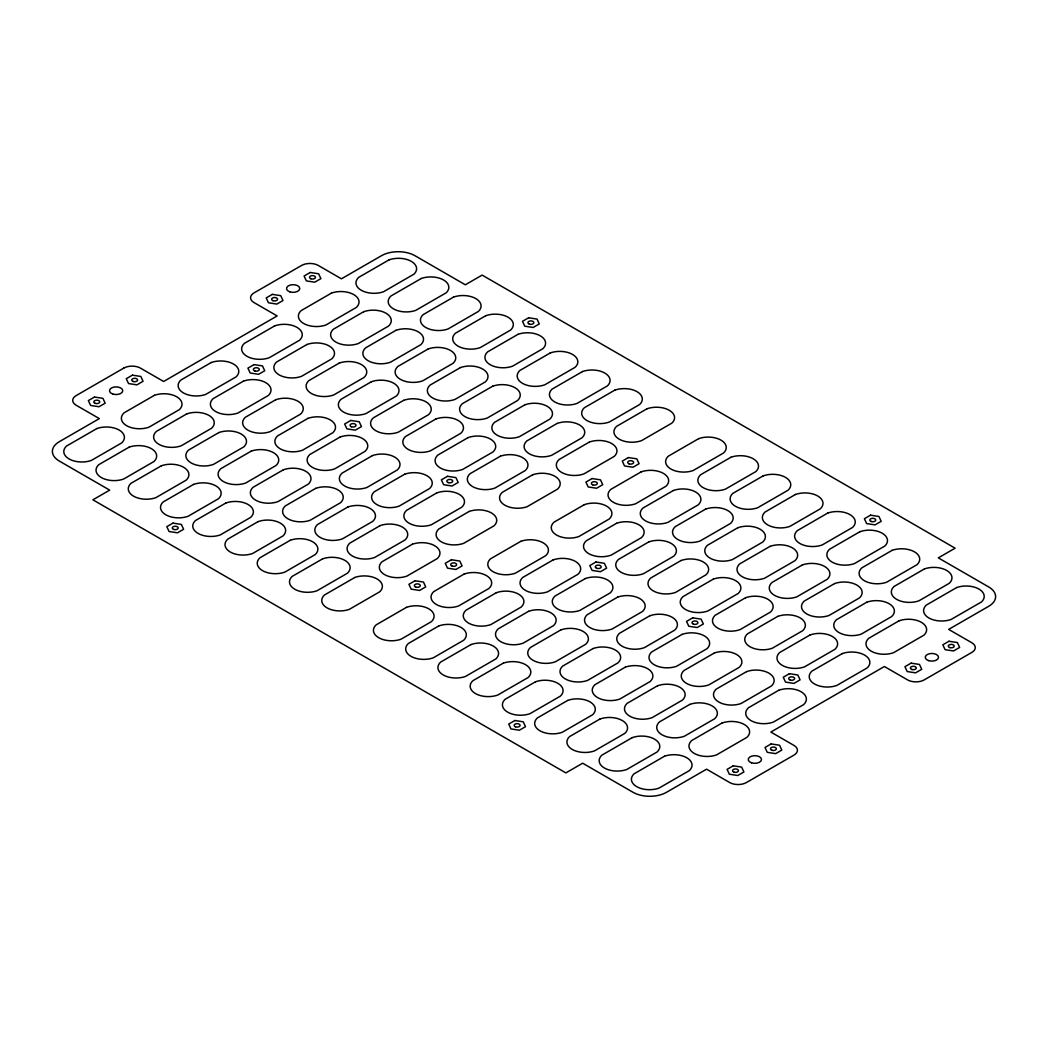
<?xml version="1.0" encoding="UTF-8"?>
<svg xmlns="http://www.w3.org/2000/svg" width="1048" height="1048" viewBox="0 0 1048 1048"><rect width="100%" height="100%" fill="white"/><g stroke="black" fill="none" stroke-linecap="round" stroke-linejoin="round"><path stroke-width="1.5" d="M123.716 368.136L76.203 395.568A11.869 6.851 0 0 0 76.203 405.262L99.324 418.597L59.33 441.693A23.737 13.703 0 0 0 59.33 461.068L109.686 490.137L92.892 499.817L565.881 772.9L582.662 763.206L633.005 792.275A23.737 13.703 0 0 0 666.567 792.275L706.562 769.18L729.67 782.529A11.869 6.851 0 0 0 746.451 782.529L793.965 755.097A11.869 6.851 0 0 0 793.965 745.416L770.843 732.067L884.381 666.515L907.503 679.864A11.869 6.851 0 0 0 924.284 679.864L971.797 652.432A11.869 6.851 0 0 0 971.797 642.738L948.676 629.403L988.67 606.307A23.737 13.703 0 0 0 988.67 586.932L938.314 557.864L955.108 548.183L482.119 275.1L465.338 284.794L414.995 255.725A23.737 13.703 0 0 0 381.433 255.725L341.438 278.82L318.33 265.471A11.869 6.851 0 0 0 301.549 265.471L254.035 292.903A11.869 6.851 0 0 0 254.035 302.584L277.157 315.933L163.619 381.485L140.498 368.136A11.869 6.851 0 0 0 123.716 368.136M94.503 397.035L88.36 400.585L90.613 405.445L99.01 406.742L105.167 403.192L102.914 398.345L94.503 397.035M132.415 375.158L126.271 378.708L128.511 383.555L136.921 384.852L143.065 381.302L140.812 376.455L132.415 375.158M272.336 294.37L266.192 297.92L268.445 302.767L276.842 304.077L282.986 300.527L280.746 295.667L272.336 294.37M310.247 272.48L304.09 276.03L306.344 280.89L314.754 282.187L320.898 278.637L318.644 273.79L310.247 272.48M96.861 428.553L66.496 446.081A18.065 10.428 0 0 0 69.076 458.945A18.065 10.428 0 0 0 91.346 460.439L121.725 442.898A18.065 10.428 0 0 0 119.131 430.047A18.065 10.428 0 0 0 96.861 428.553M154.436 395.306L124.07 412.833A18.065 10.428 0 0 0 126.664 425.698A18.065 10.428 0 0 0 148.934 427.191L179.3 409.663A18.065 10.428 0 0 0 176.719 396.799A18.065 10.428 0 0 0 154.436 395.306M211.211 362.529L180.846 380.057A18.065 10.428 0 0 0 183.426 392.921A18.065 10.428 0 0 0 205.696 394.415L236.075 376.887A18.065 10.428 0 0 0 233.481 364.023A18.065 10.428 0 0 0 211.211 362.529M274.694 325.876L244.328 343.416A18.065 10.428 0 0 0 246.909 356.268A18.065 10.428 0 0 0 269.179 357.761L299.558 340.233A18.065 10.428 0 0 0 296.964 327.369A18.065 10.428 0 0 0 274.694 325.876M331.456 293.099L301.09 310.64A18.065 10.428 0 0 0 303.671 323.491A18.065 10.428 0 0 0 325.954 324.985L356.32 307.457A18.065 10.428 0 0 0 353.739 294.593A18.065 10.428 0 0 0 331.456 293.099M389.044 259.865L358.665 277.392A18.065 10.428 0 0 0 361.259 290.257A18.065 10.428 0 0 0 383.529 291.75L413.894 274.209A18.065 10.428 0 0 0 411.314 261.358A18.065 10.428 0 0 0 389.044 259.865M254.061 364.599L247.918 368.149L250.171 373.009L258.568 374.306L264.725 370.756L262.472 365.909L254.061 364.599M129.101 447.169L98.735 464.696A18.065 10.428 0 0 0 101.328 477.561A18.065 10.428 0 0 0 123.599 479.054L153.964 461.513A18.065 10.428 0 0 0 151.384 448.662A18.065 10.428 0 0 0 129.101 447.169M186.688 413.921L156.322 431.449A18.065 10.428 0 0 0 158.903 444.313A18.065 10.428 0 0 0 181.173 445.806L211.552 428.278A18.065 10.428 0 0 0 208.958 415.414A18.065 10.428 0 0 0 186.688 413.921M243.45 381.144L213.085 398.685A18.065 10.428 0 0 0 215.665 411.536A18.065 10.428 0 0 0 237.948 413.03L268.314 395.502A18.065 10.428 0 0 0 265.733 382.638A18.065 10.428 0 0 0 243.45 381.144M306.933 344.491L276.567 362.032A18.065 10.428 0 0 0 279.148 374.883A18.065 10.428 0 0 0 301.431 376.376L331.797 358.848A18.065 10.428 0 0 0 329.203 345.984A18.065 10.428 0 0 0 306.933 344.491M363.708 311.714L333.329 329.255A18.065 10.428 0 0 0 335.923 342.106A18.065 10.428 0 0 0 358.193 343.6L388.559 326.072A18.065 10.428 0 0 0 385.978 313.208A18.065 10.428 0 0 0 363.708 311.714M421.283 278.48L390.917 296.008A18.065 10.428 0 0 0 393.498 308.872A18.065 10.428 0 0 0 415.768 310.365L446.147 292.824A18.065 10.428 0 0 0 443.553 279.973A18.065 10.428 0 0 0 421.283 278.48M161.353 465.784L130.987 483.311A18.065 10.428 0 0 0 133.568 496.176A18.065 10.428 0 0 0 155.838 497.669L186.203 480.128A18.065 10.428 0 0 0 183.623 467.277A18.065 10.428 0 0 0 161.353 465.784M218.927 432.536L188.561 450.064A18.065 10.428 0 0 0 191.142 462.928A18.065 10.428 0 0 0 213.425 464.421L243.791 446.893A18.065 10.428 0 0 0 241.197 434.029A18.065 10.428 0 0 0 218.927 432.536M275.703 399.76L245.324 417.301A18.065 10.428 0 0 0 247.918 430.152A18.065 10.428 0 0 0 270.188 431.645L300.553 414.117A18.065 10.428 0 0 0 297.973 401.253A18.065 10.428 0 0 0 275.703 399.76M339.185 363.106L308.806 380.647A18.065 10.428 0 0 0 311.4 393.498A18.065 10.428 0 0 0 333.67 394.991L364.036 377.463A18.065 10.428 0 0 0 361.455 364.599A18.065 10.428 0 0 0 339.185 363.106M395.947 330.33L365.582 347.871A18.065 10.428 0 0 0 368.162 360.735A18.065 10.428 0 0 0 390.432 362.228L420.811 344.687A18.065 10.428 0 0 0 418.218 331.823A18.065 10.428 0 0 0 395.947 330.33M453.522 297.095L423.156 314.623A18.065 10.428 0 0 0 425.75 327.487A18.065 10.428 0 0 0 448.02 328.98L478.386 311.439A18.065 10.428 0 0 0 475.805 298.588A18.065 10.428 0 0 0 453.522 297.095M193.592 484.399L163.226 501.926A18.065 10.428 0 0 0 165.807 514.791A18.065 10.428 0 0 0 188.09 516.284L218.456 498.743A18.065 10.428 0 0 0 215.862 485.892A18.065 10.428 0 0 0 193.592 484.399M251.179 451.151L220.801 468.692A18.065 10.428 0 0 0 223.394 481.543A18.065 10.428 0 0 0 245.664 483.036L276.03 465.509A18.065 10.428 0 0 0 273.449 452.644A18.065 10.428 0 0 0 251.179 451.151M307.942 418.375L277.576 435.916A18.065 10.428 0 0 0 280.157 448.767A18.065 10.428 0 0 0 302.427 450.26L332.806 432.732A18.065 10.428 0 0 0 330.212 419.868A18.065 10.428 0 0 0 307.942 418.375M371.424 381.721L341.059 399.262A18.065 10.428 0 0 0 343.639 412.113A18.065 10.428 0 0 0 365.909 413.606L396.288 396.079A18.065 10.428 0 0 0 393.694 383.214A18.065 10.428 0 0 0 371.424 381.721M428.187 348.958L397.821 366.486A18.065 10.428 0 0 0 400.415 379.35A18.065 10.428 0 0 0 422.685 380.843L453.05 363.302A18.065 10.428 0 0 0 450.47 350.451A18.065 10.428 0 0 0 428.187 348.958M485.774 315.71L455.408 333.238A18.065 10.428 0 0 0 457.989 346.102A18.065 10.428 0 0 0 480.259 347.595L510.625 330.055A18.065 10.428 0 0 0 508.044 317.203A18.065 10.428 0 0 0 485.774 315.71M172.972 523.122L166.815 526.672L169.069 531.519L177.466 532.816L183.623 529.266L181.369 524.419L172.972 523.122M350.805 420.458L344.648 424.008L346.901 428.855L355.298 430.152L361.455 426.601L359.202 421.755L350.805 420.458M528.624 317.78L522.48 321.33L524.734 326.19L533.131 327.487L539.275 323.937L537.034 319.077L528.624 317.78M225.844 503.014L195.465 520.542A18.065 10.428 0 0 0 198.059 533.406A18.065 10.428 0 0 0 220.329 534.899L250.695 517.358A18.065 10.428 0 0 0 248.114 504.507A18.065 10.428 0 0 0 225.844 503.014M283.418 469.766L253.053 487.307A18.065 10.428 0 0 0 255.633 500.158A18.065 10.428 0 0 0 277.903 501.651L308.282 484.124A18.065 10.428 0 0 0 305.689 471.259A18.065 10.428 0 0 0 283.418 469.766M340.181 436.99L309.815 454.531A18.065 10.428 0 0 0 312.409 467.382A18.065 10.428 0 0 0 334.679 468.875L365.045 451.347A18.065 10.428 0 0 0 362.464 438.483A18.065 10.428 0 0 0 340.181 436.99M403.663 400.336L373.298 417.877A18.065 10.428 0 0 0 375.878 430.741A18.065 10.428 0 0 0 398.161 432.235L428.527 414.694A18.065 10.428 0 0 0 425.947 401.829A18.065 10.428 0 0 0 403.663 400.336M460.439 367.573L430.06 385.101A18.065 10.428 0 0 0 432.654 397.965A18.065 10.428 0 0 0 454.924 399.458L485.29 381.917A18.065 10.428 0 0 0 482.709 369.066A18.065 10.428 0 0 0 460.439 367.573M518.013 334.325L487.648 351.853A18.065 10.428 0 0 0 490.228 364.717A18.065 10.428 0 0 0 512.511 366.211L542.877 348.683A18.065 10.428 0 0 0 540.283 335.819A18.065 10.428 0 0 0 518.013 334.325M258.083 521.629L227.717 539.157A18.065 10.428 0 0 0 230.298 552.021A18.065 10.428 0 0 0 252.568 553.514L282.947 535.973A18.065 10.428 0 0 0 280.353 523.122A18.065 10.428 0 0 0 258.083 521.629M315.658 488.381L285.292 505.922A18.065 10.428 0 0 0 287.873 518.773A18.065 10.428 0 0 0 310.156 520.266L340.521 502.739A18.065 10.428 0 0 0 337.941 489.875A18.065 10.428 0 0 0 315.658 488.381M372.433 455.605L342.054 473.146A18.065 10.428 0 0 0 344.648 485.997A18.065 10.428 0 0 0 366.918 487.49L397.284 469.963A18.065 10.428 0 0 0 394.703 457.098A18.065 10.428 0 0 0 372.433 455.605M435.916 418.964L405.537 436.492A18.065 10.428 0 0 0 408.131 449.356A18.065 10.428 0 0 0 430.401 450.85L460.766 433.309A18.065 10.428 0 0 0 458.186 420.458A18.065 10.428 0 0 0 435.916 418.964M492.678 386.188L462.312 403.716A18.065 10.428 0 0 0 464.893 416.58A18.065 10.428 0 0 0 487.176 418.073L517.542 400.533A18.065 10.428 0 0 0 514.948 387.681A18.065 10.428 0 0 0 492.678 386.188M550.266 352.94L519.887 370.468A18.065 10.428 0 0 0 522.48 383.332A18.065 10.428 0 0 0 544.75 384.826L575.116 367.298A18.065 10.428 0 0 0 572.536 354.434A18.065 10.428 0 0 0 550.266 352.94M290.322 540.244L259.956 557.772A18.065 10.428 0 0 0 262.537 570.636A18.065 10.428 0 0 0 284.82 572.129L315.186 554.602A18.065 10.428 0 0 0 312.592 541.737A18.065 10.428 0 0 0 290.322 540.244M347.91 506.996L317.531 524.537A18.065 10.428 0 0 0 320.125 537.388A18.065 10.428 0 0 0 342.395 538.882L372.761 521.354A18.065 10.428 0 0 0 370.18 508.49A18.065 10.428 0 0 0 347.91 506.996M404.672 474.22L374.306 491.761A18.065 10.428 0 0 0 376.887 504.612A18.065 10.428 0 0 0 399.17 506.105L429.536 488.578A18.065 10.428 0 0 0 426.942 475.713A18.065 10.428 0 0 0 404.672 474.22M468.155 437.579L437.789 455.107A18.065 10.428 0 0 0 440.37 467.971A18.065 10.428 0 0 0 462.64 469.465L493.019 451.924A18.065 10.428 0 0 0 490.425 439.073A18.065 10.428 0 0 0 468.155 437.579M524.917 404.803L494.551 422.331A18.065 10.428 0 0 0 497.145 435.195A18.065 10.428 0 0 0 519.415 436.689L549.781 419.148A18.065 10.428 0 0 0 547.2 406.296A18.065 10.428 0 0 0 524.917 404.803M582.505 371.555L552.139 389.083A18.065 10.428 0 0 0 554.72 401.947A18.065 10.428 0 0 0 576.99 403.441L607.368 385.913A18.065 10.428 0 0 0 604.775 373.049A18.065 10.428 0 0 0 582.505 371.555M447.535 476.303L441.378 479.853L443.631 484.7L452.029 485.997L458.186 482.447L455.932 477.6L447.535 476.303M322.574 558.859L292.196 576.387A18.065 10.428 0 0 0 294.789 589.251A18.065 10.428 0 0 0 317.059 590.745L347.425 573.217A18.065 10.428 0 0 0 344.844 560.353A18.065 10.428 0 0 0 322.574 558.859M380.149 525.611L349.783 543.152A18.065 10.428 0 0 0 352.364 556.003A18.065 10.428 0 0 0 374.634 557.497L405.013 539.969A18.065 10.428 0 0 0 402.419 527.105A18.065 10.428 0 0 0 380.149 525.611M436.911 492.835L406.545 510.376A18.065 10.428 0 0 0 409.139 523.227A18.065 10.428 0 0 0 431.409 524.721L461.775 507.193A18.065 10.428 0 0 0 459.194 494.329A18.065 10.428 0 0 0 436.911 492.835M500.394 456.194L470.028 473.722A18.065 10.428 0 0 0 472.622 486.586A18.065 10.428 0 0 0 494.892 488.08L525.258 470.539A18.065 10.428 0 0 0 522.677 457.688A18.065 10.428 0 0 0 500.394 456.194M557.169 423.418L526.803 440.946A18.065 10.428 0 0 0 529.384 453.81A18.065 10.428 0 0 0 551.654 455.304L582.033 437.763A18.065 10.428 0 0 0 579.439 424.912A18.065 10.428 0 0 0 557.169 423.418M614.744 390.17L584.378 407.711A18.065 10.428 0 0 0 586.959 420.562A18.065 10.428 0 0 0 609.242 422.056L639.608 404.528A18.065 10.428 0 0 0 637.014 391.664A18.065 10.428 0 0 0 614.744 390.17M354.814 577.474L324.448 595.002A18.065 10.428 0 0 0 327.028 607.866A18.065 10.428 0 0 0 349.298 609.36L379.677 591.832A18.065 10.428 0 0 0 377.084 578.968A18.065 10.428 0 0 0 354.814 577.474M412.388 544.226L382.022 561.767A18.065 10.428 0 0 0 384.616 574.618A18.065 10.428 0 0 0 406.886 576.112L437.252 558.584A18.065 10.428 0 0 0 434.671 545.72A18.065 10.428 0 0 0 412.388 544.226M469.163 511.45L438.798 528.991A18.065 10.428 0 0 0 441.378 541.855A18.065 10.428 0 0 0 463.648 543.349L494.027 525.808A18.065 10.428 0 0 0 491.433 512.944A18.065 10.428 0 0 0 469.163 511.45M532.646 474.81L502.267 492.337A18.065 10.428 0 0 0 504.861 505.202A18.065 10.428 0 0 0 527.131 506.695L557.497 489.154A18.065 10.428 0 0 0 554.916 476.303A18.065 10.428 0 0 0 532.646 474.81M589.408 442.033L559.043 459.561A18.065 10.428 0 0 0 561.623 472.425A18.065 10.428 0 0 0 583.906 473.919L614.272 456.378A18.065 10.428 0 0 0 611.678 443.527A18.065 10.428 0 0 0 589.408 442.033M646.996 408.786L616.617 426.326A18.065 10.428 0 0 0 619.211 439.178A18.065 10.428 0 0 0 641.481 440.671L671.847 423.143A18.065 10.428 0 0 0 669.266 410.279A18.065 10.428 0 0 0 646.996 408.786M415.06 580.749L408.916 584.299L411.157 589.146L419.567 590.443L425.711 586.893L423.458 582.046L415.06 580.749M451.413 559.75L445.269 563.3L447.522 568.16L455.919 569.457L462.076 565.907L459.823 561.06L451.413 559.75M592.081 478.543L585.924 482.093L588.177 486.94L596.587 488.25L602.731 484.7L600.478 479.84L592.081 478.543M628.433 457.557L622.289 461.107L624.543 465.954L632.94 467.251L639.084 463.701L636.843 458.854L628.433 457.557M406.519 607.329L376.153 624.857A18.065 10.428 0 0 0 378.734 637.721A18.065 10.428 0 0 0 401.004 639.215L431.383 621.674A18.065 10.428 0 0 0 428.789 608.822A18.065 10.428 0 0 0 406.519 607.329M464.094 574.081L433.728 591.622A18.065 10.428 0 0 0 436.322 604.473A18.065 10.428 0 0 0 458.592 605.967L488.958 588.439A18.065 10.428 0 0 0 486.377 575.575A18.065 10.428 0 0 0 464.094 574.081M520.869 541.305L490.503 558.846A18.065 10.428 0 0 0 493.084 571.697A18.065 10.428 0 0 0 515.354 573.191L545.733 555.663A18.065 10.428 0 0 0 543.139 542.799A18.065 10.428 0 0 0 520.869 541.305M584.352 504.651L553.973 522.192A18.065 10.428 0 0 0 556.567 535.056A18.065 10.428 0 0 0 578.837 536.55L609.202 519.009A18.065 10.428 0 0 0 606.622 506.145A18.065 10.428 0 0 0 584.352 504.651M641.114 471.888L610.748 489.416A18.065 10.428 0 0 0 613.329 502.28A18.065 10.428 0 0 0 635.612 503.774L665.978 486.233A18.065 10.428 0 0 0 663.384 473.382A18.065 10.428 0 0 0 641.114 471.888M698.702 438.64L668.323 456.168A18.065 10.428 0 0 0 670.917 469.032A18.065 10.428 0 0 0 693.187 470.526L723.552 452.998A18.065 10.428 0 0 0 720.972 440.134A18.065 10.428 0 0 0 698.702 438.64M438.758 625.944L408.393 643.472A18.065 10.428 0 0 0 410.986 656.336A18.065 10.428 0 0 0 433.256 657.83L463.622 640.289A18.065 10.428 0 0 0 461.041 627.438A18.065 10.428 0 0 0 438.758 625.944M496.346 592.696L465.967 610.237A18.065 10.428 0 0 0 468.561 623.088A18.065 10.428 0 0 0 490.831 624.582L521.197 607.054A18.065 10.428 0 0 0 518.616 594.19A18.065 10.428 0 0 0 496.346 592.696M553.108 559.92L522.742 577.461A18.065 10.428 0 0 0 525.323 590.312A18.065 10.428 0 0 0 547.606 591.806L577.972 574.278A18.065 10.428 0 0 0 575.378 561.414A18.065 10.428 0 0 0 553.108 559.92M616.591 523.279L586.225 540.807A18.065 10.428 0 0 0 588.806 553.672A18.065 10.428 0 0 0 611.089 555.165L641.455 537.624A18.065 10.428 0 0 0 638.861 524.773A18.065 10.428 0 0 0 616.591 523.279M673.366 490.503L642.987 508.031A18.065 10.428 0 0 0 645.581 520.895A18.065 10.428 0 0 0 667.851 522.389L698.217 504.848A18.065 10.428 0 0 0 695.636 491.997A18.065 10.428 0 0 0 673.366 490.503M730.941 457.256L700.575 474.783A18.065 10.428 0 0 0 703.156 487.648A18.065 10.428 0 0 0 725.426 489.141L755.805 471.613A18.065 10.428 0 0 0 753.211 458.749A18.065 10.428 0 0 0 730.941 457.256M595.971 562.003L589.814 565.553L592.068 570.4L600.465 571.697L606.622 568.147L604.369 563.3L595.971 562.003M471.011 644.559L440.632 662.087A18.065 10.428 0 0 0 443.225 674.951A18.065 10.428 0 0 0 465.495 676.445L495.861 658.917A18.065 10.428 0 0 0 493.281 646.053A18.065 10.428 0 0 0 471.011 644.559M528.585 611.312L498.219 628.852A18.065 10.428 0 0 0 500.8 641.704A18.065 10.428 0 0 0 523.083 643.197L553.449 625.669A18.065 10.428 0 0 0 550.855 612.805A18.065 10.428 0 0 0 528.585 611.312M585.36 578.535L554.981 596.076A18.065 10.428 0 0 0 557.575 608.927A18.065 10.428 0 0 0 579.845 610.421L610.211 592.893A18.065 10.428 0 0 0 607.63 580.029A18.065 10.428 0 0 0 585.36 578.535M648.83 541.895L618.464 559.422A18.065 10.428 0 0 0 621.058 572.287A18.065 10.428 0 0 0 643.328 573.78L673.694 556.239A18.065 10.428 0 0 0 671.113 543.388A18.065 10.428 0 0 0 648.83 541.895M705.605 509.118L675.24 526.646A18.065 10.428 0 0 0 677.82 539.51A18.065 10.428 0 0 0 700.09 541.004L730.469 523.463A18.065 10.428 0 0 0 727.875 510.612A18.065 10.428 0 0 0 705.605 509.118M763.18 475.871L732.814 493.398A18.065 10.428 0 0 0 735.408 506.263A18.065 10.428 0 0 0 757.678 507.756L788.044 490.228A18.065 10.428 0 0 0 785.463 477.364A18.065 10.428 0 0 0 763.18 475.871M503.25 663.174L472.884 680.702A18.065 10.428 0 0 0 475.464 693.566A18.065 10.428 0 0 0 497.735 695.06L528.113 677.532A18.065 10.428 0 0 0 525.52 664.668A18.065 10.428 0 0 0 503.25 663.174M560.824 629.927L530.458 647.467A18.065 10.428 0 0 0 533.052 660.319A18.065 10.428 0 0 0 555.322 661.812L585.688 644.284A18.065 10.428 0 0 0 583.107 631.42A18.065 10.428 0 0 0 560.824 629.927M617.6 597.15L587.234 614.691A18.065 10.428 0 0 0 589.814 627.542A18.065 10.428 0 0 0 612.084 629.036L642.463 611.508A18.065 10.428 0 0 0 639.87 598.644A18.065 10.428 0 0 0 617.6 597.15M681.082 560.51L650.716 578.038A18.065 10.428 0 0 0 653.297 590.902A18.065 10.428 0 0 0 675.567 592.395L705.946 574.854A18.065 10.428 0 0 0 703.352 562.003A18.065 10.428 0 0 0 681.082 560.51M737.844 527.734L707.479 545.261A18.065 10.428 0 0 0 710.059 558.125A18.065 10.428 0 0 0 732.342 559.619L762.708 542.078A18.065 10.428 0 0 0 760.128 529.227A18.065 10.428 0 0 0 737.844 527.734M795.432 494.486L765.053 512.027A18.065 10.428 0 0 0 767.647 524.878A18.065 10.428 0 0 0 789.917 526.371L820.283 508.843A18.065 10.428 0 0 0 817.702 495.979A18.065 10.428 0 0 0 795.432 494.486M535.489 681.79L505.123 699.317A18.065 10.428 0 0 0 507.717 712.182A18.065 10.428 0 0 0 529.987 713.675L560.353 696.147A18.065 10.428 0 0 0 557.772 683.283A18.065 10.428 0 0 0 535.489 681.79M593.076 648.542L562.711 666.083A18.065 10.428 0 0 0 565.291 678.934A18.065 10.428 0 0 0 587.561 680.427L617.94 662.899A18.065 10.428 0 0 0 615.346 650.035A18.065 10.428 0 0 0 593.076 648.542M649.839 615.766L619.473 633.306A18.065 10.428 0 0 0 622.054 646.171A18.065 10.428 0 0 0 644.337 647.664L674.702 630.123A18.065 10.428 0 0 0 672.122 617.259A18.065 10.428 0 0 0 649.839 615.766M713.321 579.125L682.955 596.653A18.065 10.428 0 0 0 685.536 609.517A18.065 10.428 0 0 0 707.819 611.01L738.185 593.469A18.065 10.428 0 0 0 735.591 580.618A18.065 10.428 0 0 0 713.321 579.125M770.097 546.349L739.718 563.876A18.065 10.428 0 0 0 742.312 576.741A18.065 10.428 0 0 0 764.582 578.234L794.947 560.693A18.065 10.428 0 0 0 792.367 547.842A18.065 10.428 0 0 0 770.097 546.349M827.671 513.101L797.305 530.642A18.065 10.428 0 0 0 799.886 543.493A18.065 10.428 0 0 0 822.156 544.986L852.535 527.458A18.065 10.428 0 0 0 849.941 514.594A18.065 10.428 0 0 0 827.671 513.101M514.869 720.513L508.725 724.063L510.966 728.923L519.376 730.22L525.52 726.67L523.266 721.81L514.869 720.513M692.702 617.848L686.545 621.399L688.798 626.245L697.195 627.542L703.352 623.992L701.099 619.145L692.702 617.848M870.534 515.184L864.377 518.734L866.63 523.581L875.028 524.878L881.185 521.328L878.931 516.481L870.534 515.184M567.741 700.405L537.375 717.945A18.065 10.428 0 0 0 539.956 730.797A18.065 10.428 0 0 0 562.226 732.29L592.592 714.762A18.065 10.428 0 0 0 590.011 701.898A18.065 10.428 0 0 0 567.741 700.405M625.315 667.157L594.95 684.698A18.065 10.428 0 0 0 597.53 697.549A18.065 10.428 0 0 0 619.813 699.042L650.179 681.514A18.065 10.428 0 0 0 647.585 668.65A18.065 10.428 0 0 0 625.315 667.157M682.091 634.394L651.712 651.922A18.065 10.428 0 0 0 654.306 664.786A18.065 10.428 0 0 0 676.576 666.279L706.942 648.738A18.065 10.428 0 0 0 704.361 635.887A18.065 10.428 0 0 0 682.091 634.394M745.573 597.74L715.195 615.268A18.065 10.428 0 0 0 717.788 628.132A18.065 10.428 0 0 0 740.058 629.625L770.424 612.084A18.065 10.428 0 0 0 767.843 599.233A18.065 10.428 0 0 0 745.573 597.74M802.336 564.964L771.97 582.491A18.065 10.428 0 0 0 774.551 595.356A18.065 10.428 0 0 0 796.821 596.849L827.2 579.308A18.065 10.428 0 0 0 824.606 566.457A18.065 10.428 0 0 0 802.336 564.964M859.91 531.716L829.544 549.257A18.065 10.428 0 0 0 832.138 562.108A18.065 10.428 0 0 0 854.408 563.601L884.774 546.074A18.065 10.428 0 0 0 882.193 533.209A18.065 10.428 0 0 0 859.91 531.716M599.98 719.02L569.614 736.561A18.065 10.428 0 0 0 572.195 749.412A18.065 10.428 0 0 0 594.478 750.905L624.844 733.377A18.065 10.428 0 0 0 622.25 720.513A18.065 10.428 0 0 0 599.98 719.02M657.568 685.772L627.189 703.313A18.065 10.428 0 0 0 629.783 716.177A18.065 10.428 0 0 0 652.053 717.67L682.418 700.13A18.065 10.428 0 0 0 679.838 687.265A18.065 10.428 0 0 0 657.568 685.772M714.33 653.009L683.964 670.537A18.065 10.428 0 0 0 686.545 683.401A18.065 10.428 0 0 0 708.815 684.894L739.194 667.353A18.065 10.428 0 0 0 736.6 654.502A18.065 10.428 0 0 0 714.33 653.009M777.812 616.355L747.447 633.883A18.065 10.428 0 0 0 750.027 646.747A18.065 10.428 0 0 0 772.297 648.24L802.676 630.7A18.065 10.428 0 0 0 800.082 617.848A18.065 10.428 0 0 0 777.812 616.355M834.575 583.579L804.209 601.107A18.065 10.428 0 0 0 806.803 613.971A18.065 10.428 0 0 0 829.073 615.464L859.439 597.936A18.065 10.428 0 0 0 856.858 585.072A18.065 10.428 0 0 0 834.575 583.579M892.162 550.331L861.797 567.872A18.065 10.428 0 0 0 864.377 580.723A18.065 10.428 0 0 0 886.647 582.216L917.013 564.689A18.065 10.428 0 0 0 914.432 551.824A18.065 10.428 0 0 0 892.162 550.331M632.232 737.635L601.853 755.176A18.065 10.428 0 0 0 604.447 768.027A18.065 10.428 0 0 0 626.717 769.52L657.083 751.992A18.065 10.428 0 0 0 654.502 739.128A18.065 10.428 0 0 0 632.232 737.635M689.807 704.4L659.441 721.928A18.065 10.428 0 0 0 662.022 734.792A18.065 10.428 0 0 0 684.292 736.285L714.67 718.745A18.065 10.428 0 0 0 712.077 705.894A18.065 10.428 0 0 0 689.807 704.4M746.569 671.624L716.203 689.152A18.065 10.428 0 0 0 718.797 702.016A18.065 10.428 0 0 0 741.067 703.509L771.433 685.968A18.065 10.428 0 0 0 768.852 673.117A18.065 10.428 0 0 0 746.569 671.624M810.052 634.97L779.686 652.498A18.065 10.428 0 0 0 782.266 665.362A18.065 10.428 0 0 0 804.55 666.856L834.915 649.315A18.065 10.428 0 0 0 832.335 636.464A18.065 10.428 0 0 0 810.052 634.97M866.827 602.194L836.448 619.722A18.065 10.428 0 0 0 839.042 632.586A18.065 10.428 0 0 0 861.312 634.079L891.678 616.552A18.065 10.428 0 0 0 889.097 603.687A18.065 10.428 0 0 0 866.827 602.194M924.402 568.946L894.036 586.487A18.065 10.428 0 0 0 896.616 599.338A18.065 10.428 0 0 0 918.9 600.832L949.265 583.304A18.065 10.428 0 0 0 946.672 570.439A18.065 10.428 0 0 0 924.402 568.946M789.432 673.694L783.275 677.244L785.528 682.091L793.939 683.401L800.082 679.851L797.829 674.991L789.432 673.694M664.471 756.25L634.106 773.791A18.065 10.428 0 0 0 636.686 786.642A18.065 10.428 0 0 0 658.956 788.135L689.335 770.608A18.065 10.428 0 0 0 686.741 757.743A18.065 10.428 0 0 0 664.471 756.25M722.046 723.015L691.68 740.543A18.065 10.428 0 0 0 694.261 753.407A18.065 10.428 0 0 0 716.544 754.901L746.91 737.36A18.065 10.428 0 0 0 744.329 724.509A18.065 10.428 0 0 0 722.046 723.015M778.821 690.239L748.442 707.767A18.065 10.428 0 0 0 751.036 720.631A18.065 10.428 0 0 0 773.306 722.124L803.672 704.584A18.065 10.428 0 0 0 801.091 691.732A18.065 10.428 0 0 0 778.821 690.239M842.304 653.585L811.925 671.113A18.065 10.428 0 0 0 814.519 683.977A18.065 10.428 0 0 0 836.789 685.471L867.155 667.943A18.065 10.428 0 0 0 864.574 655.079A18.065 10.428 0 0 0 842.304 653.585M899.066 620.809L868.7 638.337A18.065 10.428 0 0 0 871.281 651.201A18.065 10.428 0 0 0 893.564 652.694L923.93 635.167A18.065 10.428 0 0 0 921.336 622.302A18.065 10.428 0 0 0 899.066 620.809M956.654 587.561L926.275 605.102A18.065 10.428 0 0 0 928.869 617.953A18.065 10.428 0 0 0 951.139 619.447L981.504 601.919A18.065 10.428 0 0 0 978.924 589.055A18.065 10.428 0 0 0 956.654 587.561M733.246 765.813L727.102 769.363L729.356 774.21L737.753 775.52L743.91 771.97L741.657 767.11L733.246 765.813M771.158 743.923L765.014 747.473L767.254 752.333L775.664 753.63L781.808 750.08L779.555 745.233L771.158 743.923M911.079 663.148L904.935 666.698L907.188 671.545L915.585 672.842L921.729 669.292L919.489 664.445L911.079 663.148M948.99 641.258L942.833 644.808L945.086 649.655L953.497 650.965L959.64 647.415L957.387 642.555L948.99 641.258M448.125 482.565A2.961 1.716 0 0 0 452.736 481.268A2.961 1.716 0 0 0 448.492 479.604A2.961 1.716 0 0 0 448.125 482.565M351.381 426.719A2.961 1.716 0 0 0 356.006 425.423A2.961 1.716 0 0 0 351.748 423.759A2.961 1.716 0 0 0 351.381 426.719M254.834 370.94A2.961 1.716 0 0 0 259.288 369.459A2.961 1.716 0 0 0 254.834 367.966A2.961 1.716 0 0 0 254.834 370.94M790.192 680.034A2.961 1.716 0 0 0 794.646 678.541A2.961 1.716 0 0 0 790.192 677.06A2.961 1.716 0 0 0 790.192 680.034M693.462 624.176A2.961 1.716 0 0 0 697.916 622.695A2.961 1.716 0 0 0 693.462 621.215A2.961 1.716 0 0 0 693.462 624.176M596.731 568.33A2.961 1.716 0 0 0 601.185 566.85A2.961 1.716 0 0 0 596.731 565.37A2.961 1.716 0 0 0 596.731 568.33M529.397 324.12A2.961 1.716 0 0 0 533.851 322.64A2.961 1.716 0 0 0 529.397 321.147A2.961 1.716 0 0 0 529.397 324.12M871.111 521.446A2.961 1.716 0 0 0 875.735 520.149A2.961 1.716 0 0 0 871.478 518.485A2.961 1.716 0 0 0 871.111 521.446M515.459 726.788A2.961 1.716 0 0 0 520.083 725.491A2.961 1.716 0 0 0 515.826 723.827A2.961 1.716 0 0 0 515.459 726.788M173.732 529.45A2.961 1.716 0 0 0 178.186 527.969A2.961 1.716 0 0 0 173.732 526.489A2.961 1.716 0 0 0 173.732 529.45M629.023 463.819A2.961 1.716 0 0 0 633.647 462.522A2.961 1.716 0 0 0 629.389 460.858A2.961 1.716 0 0 0 629.023 463.819M592.67 484.818A2.961 1.716 0 0 0 597.294 483.521A2.961 1.716 0 0 0 593.037 481.857A2.961 1.716 0 0 0 592.67 484.818M310.876 278.768A2.961 1.716 0 0 0 315.461 277.432A2.961 1.716 0 0 0 311.151 275.807A2.961 1.716 0 0 0 310.876 278.768M272.925 300.645A2.961 1.716 0 0 0 277.55 299.348A2.961 1.716 0 0 0 273.292 297.684A2.961 1.716 0 0 0 272.925 300.645M911.852 669.476A2.961 1.716 0 0 0 916.293 667.995A2.961 1.716 0 0 0 911.852 666.515A2.961 1.716 0 0 0 911.852 669.476M949.711 647.572A2.961 1.716 0 0 0 954.204 646.144A2.961 1.716 0 0 0 949.802 644.612A2.961 1.716 0 0 0 949.711 647.572M733.888 772.101A2.961 1.716 0 0 0 738.46 770.752A2.961 1.716 0 0 0 734.163 769.14A2.961 1.716 0 0 0 733.888 772.101M771.931 750.263A2.961 1.716 0 0 0 776.371 748.783A2.961 1.716 0 0 0 771.931 747.29A2.961 1.716 0 0 0 771.931 750.263M133.188 381.485A2.961 1.716 0 0 0 137.629 380.005A2.961 1.716 0 0 0 133.188 378.524A2.961 1.716 0 0 0 133.188 381.485M95.237 403.362A2.961 1.716 0 0 0 99.73 401.921A2.961 1.716 0 0 0 95.329 400.388A2.961 1.716 0 0 0 95.237 403.362M452.186 566.09A2.961 1.716 0 0 0 456.64 564.61A2.961 1.716 0 0 0 452.186 563.117A2.961 1.716 0 0 0 452.186 566.09M415.65 587.011A2.961 1.716 0 0 0 420.274 585.714A2.961 1.716 0 0 0 416.017 584.05A2.961 1.716 0 0 0 415.65 587.011M289.811 291.829A6.642 3.838 0 0 0 299.78 288.514A6.642 3.838 0 0 0 289.811 285.187A6.642 3.838 0 0 0 289.811 291.829M928.554 660.607A6.642 3.838 0 0 0 938.523 657.293A6.642 3.838 0 0 0 928.554 653.965A6.642 3.838 0 0 0 928.554 660.607M751.534 762.813A6.642 3.838 0 0 0 761.503 759.486A6.642 3.838 0 0 0 751.534 756.171A6.642 3.838 0 0 0 751.534 762.813M112.791 394.035A6.642 3.838 0 0 0 122.76 390.708A6.642 3.838 0 0 0 112.791 387.393A6.642 3.838 0 0 0 112.791 394.035"/></g></svg>
